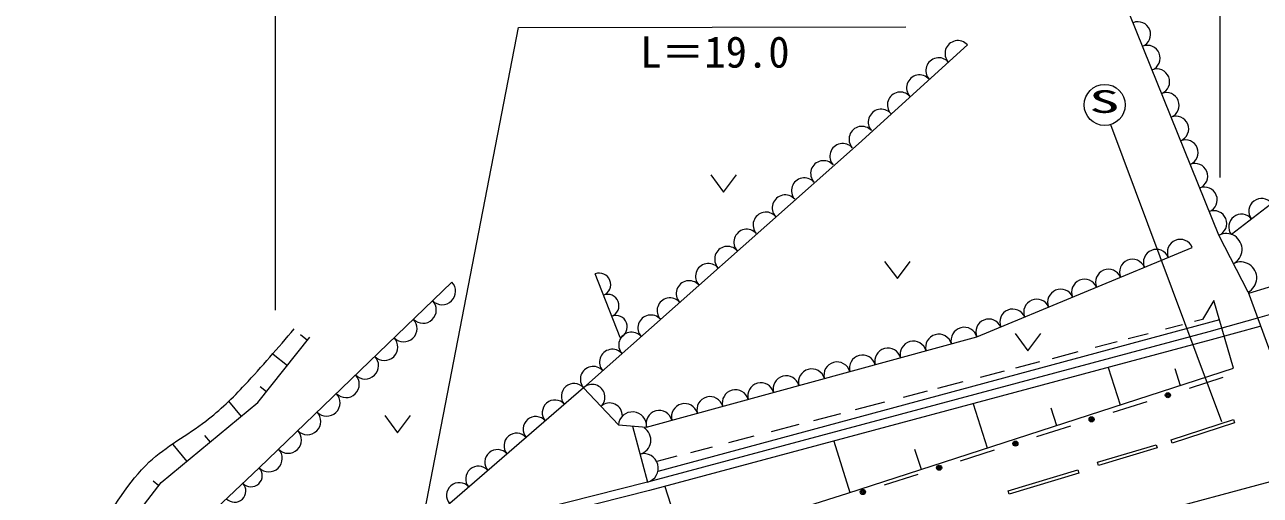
# Model space of a CAD drawing. Units: millimetres, scale not verified. Extents: x 40000 to 680000, y 20000 to 380000.
# Drawn here: x 394288 to 466568, y 289198 to 316681 of the extents above; entities that cross this region are included whole.
import ezdxf
from ezdxf.enums import TextEntityAlignment as Align

# ---------------------------------------------------------------- set-up
doc = ezdxf.new("R2010")
doc.units = ezdxf.units.MM
doc.header["$LTSCALE"] = 1000
for name, color, linetype, lineweight in [('M-BGD', 2, 'Continuous', 13), ('M-TTL', 7, 'Continuous', 13), ('M-TTL-TXT', 7, 'Continuous', 13)]:
    doc.layers.add(name, color=color, linetype=linetype, lineweight=lineweight)
doc.styles.add('ＭＳ ゴシック', font='')
doc.styles.get('ＭＳ ゴシック').set_extended_font_data('MS Gothic')

msp = doc.modelspace()

# ---------------------------------------------------------------- linework, layer by layer
at = {"layer": 'M-BGD'}
msp.add_line((459181, 287864), (548985, 311976), dxfattribs=at)
at = {"layer": 'M-TTL'}
for p, q in [((464139, 304387), (456902, 322320)), ((483740, 318920), (464874, 304426)), ((449438, 315502), (443072, 309719)), ((443072, 309719), (426981, 295471)), ((434417, 307906), (435167, 306906)), ((435167, 306906), (435917, 307906)), ((483720, 306458), (465880, 300980)), ((484981, 305029), (466414, 299537)), ((465851, 301059), (464139, 304387)), ((449986, 298442), (462588, 303676)), ((444588, 302856), (445338, 301856)), ((445338, 301856), (446088, 302856)), ((419275, 301652), (408009, 290804)), ((408009, 290804), (419275, 301652)), ((429113, 298411), (427659, 302127)), ((465851, 301059), (467263, 297242)), ((463843, 300565), (463184, 299459)), ((465006, 296618), (463843, 300565)), ((464172, 299450), (431326, 290584)), ((463184, 299459), (462722, 299339)), ((466414, 299537), (463565, 298749)), ((410421, 298590), (410839, 298256)), ((463565, 298749), (430719, 289962)), ((452221, 298639), (452971, 297639)), ((452971, 297639), (453721, 298639)), ((460016, 298636), (458831, 298328)), ((462024, 299158), (461016, 298896)), ((466547, 299055), (463696, 298267)), ((407931, 294621), (410975, 298425)), ((430664, 293176), (449986, 298442)), ((463696, 298267), (430844, 289478)), ((458191, 298162), (456906, 297828)), ((408823, 297445), (409657, 296778)), ((455899, 297567), (454389, 297175)), ((442432, 289327), (465006, 296618)), ((451581, 296445), (450172, 296079)), ((453654, 296984), (452257, 296621)), ((457667, 296654), (458371, 294475)), ((461570, 296599), (461889, 295611)), ((449176, 295821), (447680, 295432)), ((464382, 296067), (462400, 295438)), ((408070, 295546), (408437, 295253)), ((426981, 295471), (416906, 286780)), ((426981, 295471), (429016, 293306)), ((447087, 295278), (445671, 294910)), ((402279, 289947), (407931, 294621)), ((406201, 294702), (406943, 293804)), ((444593, 294630), (442876, 294184)), ((449769, 294541), (450600, 291965)), ((454306, 294308), (454641, 293270)), ((459922, 294653), (457939, 294024)), ((415349, 293852), (416099, 292852)), ((416099, 292852), (416849, 293852)), ((442004, 293958), (440435, 293550)), ((461356, 292431), (465003, 293623)), ((465003, 293623), (465065, 293433)), ((429016, 293306), (430664, 293176)), ((429851, 293240), (430719, 289962)), ((439570, 293326), (437958, 292907)), ((455462, 293239), (453479, 292610)), ((465065, 293433), (461418, 292241)), ((402946, 292171), (403767, 291177)), ((404814, 292683), (405128, 292303)), ((434506, 292011), (433227, 291678)), ((436935, 292641), (435466, 292260)), ((441614, 292359), (442559, 289367)), ((457043, 291134), (460480, 292151)), ((460480, 292151), (460536, 291959)), ((461418, 292241), (461356, 292431)), ((432433, 291472), (431257, 291167)), ((446348, 291897), (446730, 290715)), ((451001, 291825), (449019, 291196)), ((460536, 291959), (457100, 290942)), ((408009, 290804), (405130, 288092)), ((405130, 288092), (408009, 290804)), ((451818, 289451), (455886, 290678)), ((455886, 290678), (455944, 290487)), ((457100, 290942), (457043, 291134)), ((395703, 281470), (402279, 289947)), ((401800, 290031), (402139, 289767)), ((430719, 289962), (421011, 287521)), ((446541, 290411), (444559, 289782)), ((455944, 290487), (451876, 289259)), ((430844, 289478), (421148, 287040)), ((425718, 284048), (442432, 289327)), ((431739, 289718), (432821, 286292)), ((451876, 289259), (451818, 289451))]:
    msp.add_line(p, q, dxfattribs=at)
for centre, radius in [((461161, 295045), 150), ((461161, 295045), 100), ((461161, 295045), 50), ((456701, 293631), 150), ((456701, 293631), 100), ((456701, 293631), 50), ((452240, 292217), 150), ((452240, 292217), 100), ((452240, 292217), 50), ((447780, 290804), 150), ((447780, 290804), 100), ((447780, 290804), 50), ((443320, 289390), 150), ((443320, 289390), 100), ((443320, 289390), 50)]:
    msp.add_circle(centre, radius, dxfattribs=at)
for centre, radius, start, end in [((459407, 316112), 744, 291.97649, 111.97649), ((448876, 315002), 752, 41.73303, 221.73303), ((459964, 314733), 744, 291.97649, 111.97649), ((447753, 314000), 752, 41.73303, 221.73303), ((446631, 312998), 752, 41.73303, 221.73303), ((460520, 313353), 744, 291.97649, 111.97649), ((445508, 311997), 752, 41.73303, 221.73303), ((461077, 311974), 744, 291.97649, 111.97649), ((444385, 310995), 752, 41.73303, 221.73303), ((461634, 310594), 744, 291.97649, 111.97649), ((443262, 309994), 752, 41.73303, 221.73303), ((442139, 308992), 752, 41.73303, 221.73303), ((462190, 309215), 744, 291.97649, 111.97649), ((441016, 307990), 752, 41.73303, 221.73303), ((462747, 307835), 744, 291.97649, 111.97649), ((439893, 306989), 752, 41.73303, 221.73303), ((463304, 306456), 744, 291.97649, 111.97649), ((438771, 305987), 752, 41.73303, 221.73303), ((466643, 305785), 744, 37.53358, 217.53358), ((463860, 305076), 744, 291.97649, 111.97649), ((437648, 304986), 752, 41.73303, 221.73303), ((465464, 304879), 744, 37.53358, 217.53358), ((436525, 303984), 752, 41.73303, 221.73303), ((464567, 303555), 936, 297.22599, 117.22599), ((435402, 302983), 752, 41.73303, 221.73303), ((461888, 303385), 758, 22.55456, 202.55456), ((459087, 302222), 758, 22.55456, 202.55456), ((460487, 302804), 758, 22.55456, 202.55456), ((427902, 301507), 665, 291.36793, 111.36793), ((434279, 301981), 752, 41.73303, 221.73303), ((457687, 301641), 758, 22.55456, 202.55456), ((465423, 301891), 936, 297.22599, 117.22599), ((418711, 301109), 782, 223.91639, 43.91639), ((433156, 300979), 752, 41.73303, 221.73303), ((456287, 301059), 758, 22.55456, 202.55456), ((428386, 300269), 665, 291.36793, 111.36793), ((432033, 299978), 752, 41.73303, 221.73303), ((454887, 300477), 758, 22.55456, 202.55456), ((417585, 300025), 782, 223.91639, 43.91639), ((452086, 299314), 758, 22.55456, 202.55456), ((453487, 299896), 758, 22.55456, 202.55456), ((416458, 298940), 782, 223.91639, 43.91639), ((428871, 299030), 665, 291.36793, 111.36793), ((430911, 298976), 752, 41.73303, 221.73303), ((450686, 298733), 758, 22.55456, 202.55456), ((429788, 297975), 752, 41.73303, 221.73303), ((447757, 297835), 770, 15.24432, 195.24432), ((449243, 298240), 770, 15.24432, 195.24432), ((415332, 297855), 782, 223.91639, 43.91639), ((444784, 297024), 770, 15.24432, 195.24432), ((446270, 297429), 770, 15.24432, 195.24432), ((414205, 296770), 782, 223.91639, 43.91639), ((428665, 296973), 752, 41.73303, 221.73303), ((443298, 296619), 770, 15.24432, 195.24432), ((427542, 295971), 752, 41.73303, 221.73303), ((440325, 295809), 770, 15.24432, 195.24432), ((441811, 296214), 770, 15.24432, 195.24432), ((413079, 295686), 782, 223.91639, 43.91639), ((426421, 294988), 739, 40.78215, 220.78215), ((427489, 294929), 743, 313.23492, 133.23492), ((437352, 294999), 770, 15.24432, 195.24432), ((438839, 295404), 770, 15.24432, 195.24432), ((411952, 294601), 782, 223.91639, 43.91639), ((434380, 294189), 770, 15.24432, 195.24432), ((435866, 294594), 770, 15.24432, 195.24432), ((425301, 294022), 739, 40.78215, 220.78215), ((428507, 293847), 743, 357.87179, 133.23492), ((432893, 293784), 770, 15.24432, 195.24432), ((410825, 293516), 782, 223.91639, 43.91639), ((424182, 293056), 739, 40.78215, 220.78215), ((429840, 293241), 826, 355.5127, 175.5127), ((431407, 293379), 770, 15.24432, 195.24432), ((409699, 292431), 782, 223.91639, 43.91639), ((423063, 292091), 739, 40.78215, 220.78215), ((430068, 292421), 848, 284.82468, 57.72206), ((408572, 291347), 782, 223.91639, 43.91639), ((421943, 291125), 739, 40.78215, 220.78215), ((430502, 290782), 848, 284.82468, 104.82468), ((407529, 290352), 659, 223.2875, 43.2875), ((420824, 290159), 739, 40.78215, 220.78215), ((406570, 289448), 659, 223.2875, 43.2875), ((419704, 289194), 739, 40.78215, 220.78215)]:
    msp.add_arc(centre, radius, start, end, dxfattribs=at)
msp.add_open_spline([(394758, 278030), (394523, 279369), (394288, 280708), (394577, 281878), (395057, 283822), (396988, 285298), (398393, 287022), (399535, 288423), (400331, 289988), (401573, 291143), (402547, 292050), (403797, 292706), (404888, 293534), (405719, 294165), (406458, 294897), (407170, 295653), (408165, 296709), (409108, 297812), (410051, 298914)], degree=3, knots=[0, 0, 0, 0, 1, 1, 1, 2, 2, 2, 3, 3, 3, 4, 4, 4, 5, 5, 5, 6, 6, 6, 6], dxfattribs=at)
at = {"layer": 'M-TTL-TXT'}
for p, q in [((408954, 300011), (408955, 327414)), ((464222, 307766), (464223, 327412)), ((416768, 283508), (423178, 316518)), ((423178, 316518), (445828, 316559)), ((457804, 310849), (464302, 293516))]:
    msp.add_line(p, q, dxfattribs=at)
msp.add_circle((457465, 312000), 1200, dxfattribs=at)

# ---------------------------------------------------------------- texts
at = {"layer": 'M-TTL-TXT', "style": 'ＭＳ ゴシック'}
msp.add_text('L＝19.0', height=1833, rotation=359.997, dxfattribs=at).set_placement((430297, 316008), align=Align.TOP_LEFT)
at = {"layer": 'M-TTL-TXT', "style": 'ＭＳ ゴシック', "width": 2}
msp.add_text('S', height=1320, rotation=359.997, dxfattribs=at).set_placement((456547, 311138), align=Align.BOTTOM_LEFT)

doc.saveas('drawing.dxf')
